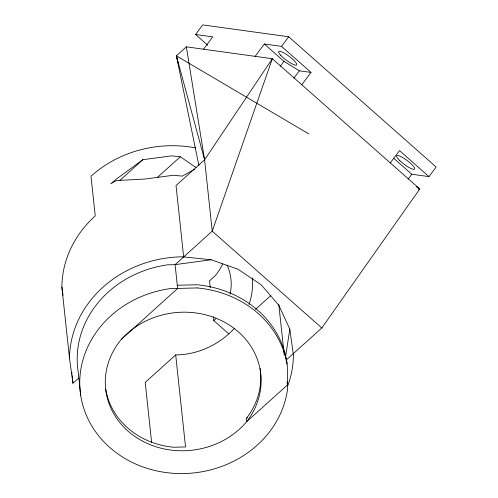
<?xml version="1.0" encoding="UTF-8"?>
<svg xmlns="http://www.w3.org/2000/svg" width="498" height="498" viewBox="0 0 498 498"><rect width="100%" height="100%" fill="white"/><g stroke="black" fill="none" stroke-linecap="round" stroke-linejoin="round"><path stroke-width="0.75" d="M285.342 358.168L289.817 329.172L278.824 305.249L261.201 284.831L238.137 269.312L211.214 259.751L182.268 256.794A112.094 99.787 -6.1 0 0 69.502 358.46L72.963 383.248L78.696 378.082M80.688 395.312L78.142 371.508A104.387 92.927 -6.1 0 1 167.428 264.836L175.091 264.637L183.656 256.937L176.024 185.536L204.597 159.777L272.319 58.727L419.764 188.954L321.82 327.977L285.983 360.21M207.703 45.218L195.565 34.499L202.73 24.9L288.684 36.777L436.13 167.011L428.971 176.609L411.778 174.232L393.563 158.146M203.551 49.221L212.758 36.877L195.565 34.499M255.125 56.349L264.332 44.005L281.526 46.382L311.001 72.415L301.794 84.76M281.526 46.382L288.684 36.777M280.281 66.278L283.96 61.341L299.379 70.809L311.001 72.415M293.857 78.217L299.379 70.809M390.289 162.921L399.496 150.577L428.971 176.609M408.099 179.174L411.778 174.232M287.072 381.841L287.414 385.016L246.659 421.675A78.815 70.162 -6.1 0 1 136.34 437.474A78.815 70.162 -6.1 0 1 121.356 339.362L177.637 288.442L175.091 264.637L211.214 259.751M228.626 333.716L213.773 320.594L215.852 318.67M234.241 328.543C219.319 344.622 197.718 354.813 175.701 354.912L145.217 382.402L151.616 442.286M198.895 165.498L176.392 55.832L186.358 46.843L272.319 58.727L212.229 231.178L183.656 256.937M119.526 180.693L142.82 159.69L171.48 155.88L180.301 156.783L196.088 167.596M157.424 177.406L180.301 156.783M255.424 309.432L270.924 295.495M121.356 339.362A78.865 70.206 -6.1 0 1 230.051 325.505A78.865 70.206 -6.1 0 1 246.659 421.675L246.317 418.507L247.469 417.473M142.82 159.69L116.351 179.093L110.774 183.756L116.507 180.544L144.893 179.05L173.553 175.24L182.368 176.136L194.762 169.133M418.457 189.788L419.764 188.954L416.583 186.738M177.294 285.267L196.853 284.763A104.387 92.927 -6.1 0 1 286.985 362.556L286.991 364.094M178.446 64.136L176.392 55.832L308.866 133.925M264.332 44.005L283.96 61.341M321.82 327.977L212.229 231.178L204.597 159.777L186.358 46.843M176.392 55.832L204.597 159.777M289.817 329.172L293.422 354.974A112.094 99.787 -6.1 0 1 287.707 385.913M195.639 147.906A112.094 99.787 -6.1 0 0 90.991 176.224L95.23 215.889A112.094 99.787 -6.1 0 0 61.87 287.06L63.022 295.32M278.799 304.403L284.215 355.074M210.268 287.788L209.534 280.922L215.261 275.649A57.451 51.145 -6.1 0 0 222.693 263.878M213.362 316.778L213.773 320.594M175.701 354.912L185.536 446.943L173.709 447.248A78.815 70.162 -6.1 0 1 105.775 389.262M71.818 372.498L71.98 374.035M72.148 375.573L72.963 383.248M61.87 287.06L69.502 358.46M252.299 277.928A78.815 70.162 -6.1 0 1 249.006 304.527M227.069 265.042A57.451 51.145 -6.1 0 1 230.076 294.212M260.112 368.414A78.865 70.206 -6.1 0 1 246.317 418.507M197.189 287.937L169.974 288.635A104.387 92.927 -6.1 0 0 79.861 387.245A104.387 92.927 -6.1 0 0 179.884 473.573A104.387 92.927 -6.1 0 0 287.433 390.015L287.327 365.725A104.387 92.927 -6.1 0 0 197.189 287.937M419.764 188.954L417.168 187.248L419.764 188.954M399.869 160.68A11.211 2.397 36.7 0 0 414.616 169.115A11.211 2.397 36.7 0 0 402.428 157.418A11.211 2.397 36.7 0 0 399.869 160.68M280.685 55.259A11.211 2.397 36.7 0 0 296.21 65.157A11.211 2.397 36.7 0 0 286.101 54.22A11.211 2.397 36.7 0 0 280.685 55.259"/></g></svg>
